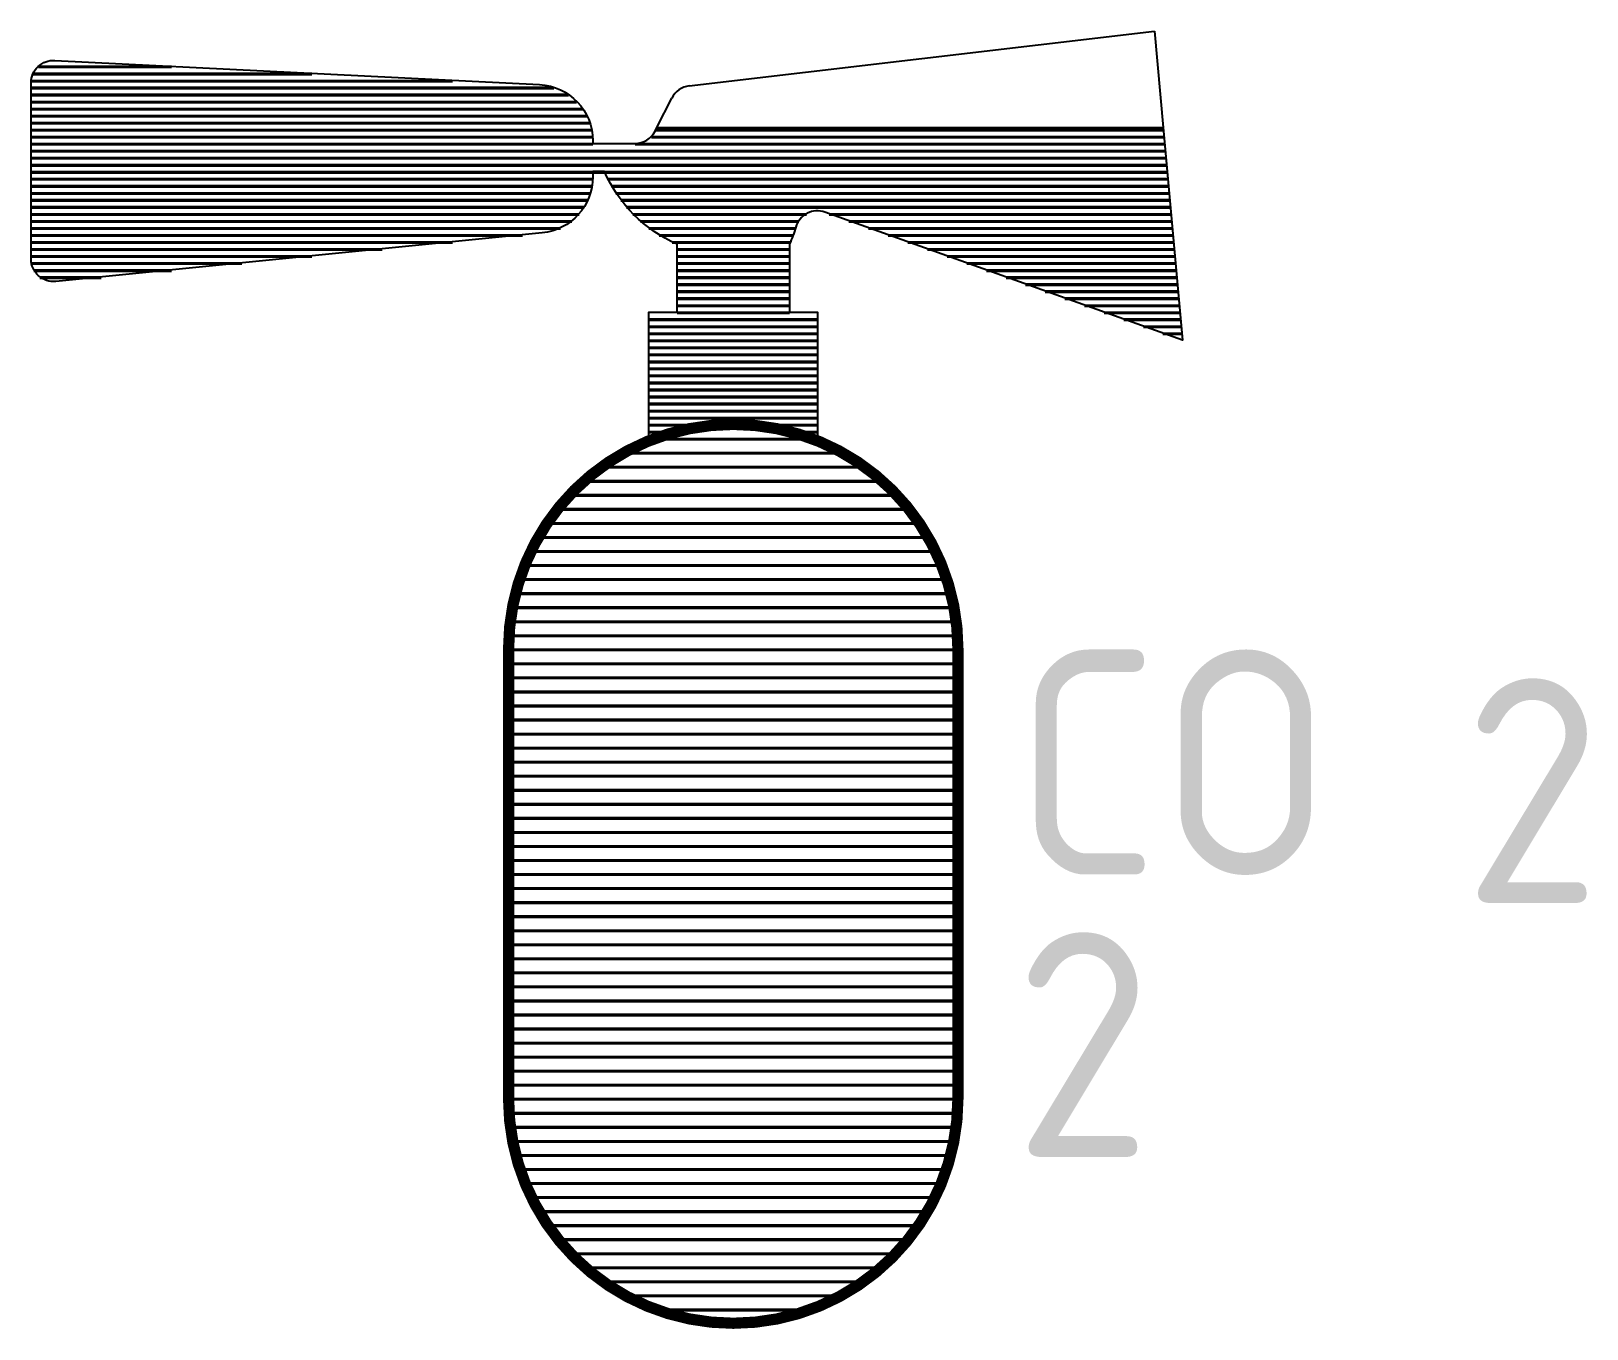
# Model space of a CAD drawing. Extents: x 6.8 to 20.6, y 38 to 49.5.
import ezdxf

# ---------------------------------------------------------------- set-up
doc = ezdxf.new("R2010")
doc.units = 0
doc.header["$LTSCALE"] = 2
doc.layers.get('0').update_dxf_attribs({"color": 16, "linetype": 'CONTINUOUS'})
for name, color, linetype in [('ROOD', 1, 'CONTINUOUS'), ('TXT', 7, 'CONTINUOUS'), ('VEILIG', 7, 'CONTINUOUS')]:
    doc.layers.add(name, color=color, linetype=linetype)
doc.styles.get("Standard").update_dxf_attribs({"font": 'ISO'})

# ---------------------------------------------------------------- blocks, each defined once
blk = doc.blocks.new('*X')
at = {"color": 0}
for p, q in [((6.815, 49.188), (8, 49.188)), ((6.751, 49.062), (10.5, 49.062)), ((6.769, 49.125), (9.25, 49.125)), ((6.75, 49), (11.404, 49)), ((6.75, 48.938), (11.532, 48.938)), ((6.75, 48.875), (11.606, 48.875)), ((6.75, 48.812), (11.659, 48.812)), ((6.75, 48.75), (11.696, 48.75)), ((6.75, 48.688), (11.723, 48.688)), ((6.75, 48.625), (11.74, 48.625)), ((12.312, 48.625), (16.83, 48.625)), ((6.75, 48.562), (11.749, 48.562)), ((6.75, 48.5), (11.75, 48.5)), ((12.126, 48.5), (16.841, 48.5)), ((12.272, 48.562), (16.835, 48.562)), ((6.75, 48.438), (16.847, 48.438)), ((6.75, 48.375), (16.852, 48.375)), ((6.75, 48.312), (16.858, 48.312)), ((6.75, 48.25), (16.864, 48.25)), ((6.75, 48.188), (11.75, 48.188)), ((6.75, 48.125), (11.744, 48.125)), ((6.75, 48.062), (11.73, 48.062)), ((11.884, 48.188), (16.869, 48.188)), ((11.917, 48.125), (16.875, 48.125)), ((11.956, 48.062), (16.881, 48.062)), ((6.75, 48), (11.707, 48)), ((6.75, 47.938), (11.674, 47.938)), ((12, 48), (16.886, 48)), ((12.05, 47.938), (16.892, 47.938)), ((6.75, 47.875), (11.628, 47.875)), ((6.75, 47.812), (11.563, 47.812)), ((12.107, 47.875), (13.651, 47.875)), ((12.173, 47.812), (13.583, 47.812)), ((13.855, 47.875), (16.898, 47.875)), ((14.03, 47.812), (16.903, 47.812)), ((6.75, 47.75), (11.463, 47.75)), ((6.75, 47.688), (11.125, 47.688)), ((12.25, 47.75), (13.555, 47.75)), ((12.342, 47.688), (13.535, 47.688)), ((14.205, 47.75), (16.909, 47.75)), ((14.379, 47.688), (16.915, 47.688)), ((6.75, 47.625), (10.5, 47.625)), ((6.75, 47.562), (9.875, 47.562)), ((12.455, 47.625), (13.509, 47.625)), ((12.5, 47.562), (13.5, 47.562)), ((14.554, 47.625), (16.92, 47.625)), ((14.729, 47.562), (16.926, 47.562)), ((6.75, 47.5), (9.25, 47.5)), ((6.753, 47.438), (8.625, 47.438)), ((6.775, 47.375), (8, 47.375)), ((12.5, 47.5), (13.5, 47.5)), ((12.5, 47.438), (13.5, 47.438)), ((12.5, 47.375), (13.5, 47.375)), ((14.903, 47.5), (16.932, 47.5)), ((15.078, 47.438), (16.938, 47.438)), ((15.253, 47.375), (16.943, 47.375)), ((6.828, 47.312), (7.375, 47.312)), ((12.5, 47.312), (13.5, 47.312)), ((12.5, 47.25), (13.5, 47.25)), ((15.428, 47.312), (16.949, 47.312)), ((15.602, 47.25), (16.955, 47.25)), ((12.5, 47.188), (13.5, 47.188)), ((12.5, 47.125), (13.5, 47.125)), ((15.777, 47.188), (16.96, 47.188)), ((15.952, 47.125), (16.966, 47.125)), ((12.5, 47.062), (13.5, 47.062)), ((12.5, 47), (13.5, 47)), ((16.126, 47.062), (16.972, 47.062)), ((16.301, 47), (16.977, 47)), ((12.25, 46.938), (13.75, 46.938)), ((12.25, 46.875), (13.75, 46.875)), ((12.25, 46.812), (13.75, 46.812)), ((16.476, 46.938), (16.983, 46.938)), ((16.651, 46.875), (16.989, 46.875)), ((16.825, 46.812), (16.994, 46.812)), ((12.25, 46.75), (13.75, 46.75)), ((12.25, 46.688), (13.75, 46.688)), ((12.25, 46.625), (13.75, 46.625)), ((12.25, 46.562), (13.75, 46.562)), ((12.25, 46.5), (13.75, 46.5)), ((12.25, 46.438), (13.75, 46.438)), ((12.25, 46.375), (13.75, 46.375)), ((12.25, 46.312), (13.75, 46.312)), ((12.25, 46.25), (13.75, 46.25)), ((12.25, 46.188), (13.75, 46.188)), ((12.25, 46.125), (13.75, 46.125)), ((12.25, 46.062), (13.75, 46.062)), ((12.25, 46), (13.75, 46)), ((12.8, 46), (13.2, 46)), ((12.25, 45.938), (12.504, 45.938)), ((12.25, 45.875), (12.304, 45.875)), ((12.278, 45.875), (13.722, 45.875)), ((13.496, 45.938), (13.75, 45.938)), ((13.696, 45.875), (13.75, 45.875)), ((12.014, 45.75), (13.986, 45.75)), ((11.82, 45.625), (14.18, 45.625)), ((11.666, 45.5), (14.334, 45.5)), ((11.538, 45.375), (14.462, 45.375)), ((11.431, 45.25), (14.569, 45.25)), ((11.34, 45.125), (14.66, 45.125)), ((11.197, 44.875), (14.803, 44.875)), ((11.262, 45), (14.738, 45)), ((11.142, 44.75), (14.858, 44.75)), ((11.097, 44.625), (14.903, 44.625)), ((11.061, 44.5), (14.939, 44.5)), ((11.034, 44.375), (14.966, 44.375)), ((11.014, 44.25), (14.986, 44.25)), ((11.003, 44.125), (14.997, 44.125)), ((11, 44), (15, 44)), ((11, 43.875), (15, 43.875)), ((11, 43.75), (15, 43.75)), ((11, 43.625), (15, 43.625)), ((11, 43.5), (15, 43.5)), ((11, 43.375), (15, 43.375)), ((11, 43.25), (15, 43.25)), ((11, 43.125), (15, 43.125)), ((11, 43), (15, 43)), ((11, 42.875), (15, 42.875)), ((11, 42.75), (15, 42.75)), ((11, 42.625), (15, 42.625)), ((11, 42.5), (15, 42.5)), ((11, 42.375), (15, 42.375)), ((11, 42.25), (15, 42.25)), ((11, 42.125), (15, 42.125)), ((11, 42), (15, 42)), ((11, 41.875), (15, 41.875)), ((11, 41.75), (15, 41.75)), ((11, 41.625), (15, 41.625)), ((11, 41.5), (15, 41.5)), ((11, 41.375), (15, 41.375)), ((11, 41.25), (15, 41.25)), ((11, 41.125), (15, 41.125)), ((11, 41), (15, 41)), ((11, 40.875), (15, 40.875)), ((11, 40.75), (15, 40.75)), ((11, 40.625), (15, 40.625)), ((11, 40.5), (15, 40.5)), ((11, 40.375), (15, 40.375)), ((11, 40.25), (15, 40.25)), ((11, 40.125), (15, 40.125)), ((11, 40), (15, 40)), ((11.005, 39.875), (14.995, 39.875)), ((11.017, 39.75), (14.983, 39.75)), ((11.037, 39.625), (14.963, 39.625)), ((11.066, 39.5), (14.934, 39.5)), ((11.103, 39.375), (14.897, 39.375)), ((11.15, 39.25), (14.85, 39.25)), ((11.206, 39.125), (14.794, 39.125)), ((11.274, 39), (14.726, 39)), ((11.353, 38.875), (14.647, 38.875)), ((11.447, 38.75), (14.553, 38.75)), ((11.557, 38.625), (14.443, 38.625)), ((11.689, 38.5), (14.311, 38.5)), ((11.848, 38.375), (14.152, 38.375)), ((12.05, 38.25), (13.95, 38.25)), ((12.332, 38.125), (13.668, 38.125))]:
    blk.add_line(p, q, dxfattribs=at)

msp = doc.modelspace()

# ---------------------------------------------------------------- linework, layer by layer
at = {"layer": 'VEILIG', "color": 0}
for p, q in [((12.607, 49.023), (16.75, 49.51)), ((16.75, 49.51), (16.828, 48.652)), ((12.321, 48.652), (12.452, 48.913))]:
    msp.add_line(p, q, dxfattribs=at)
msp.add_lwpolyline([(11.75, 48.51), (12.126, 48.51, 0.284079), (12.305, 48.621), (12.321, 48.652), (16.828, 48.652), (17, 46.76), (13.816, 47.899, 0.432599), (13.557, 47.766, -0.038855), (13.5, 47.614), (13.5, 47.01), (13.75, 47.01), (13.75, 45.864, 0.194601), (12.25, 45.864), (12.25, 47.01), (12.5, 47.01), (12.5, 47.614, -0.189149), (11.854, 48.26), (11.75, 48.26), (11.75, 48.212, -0.385314), (11.3, 47.715), (6.97, 47.282, -0.443716), (6.75, 47.481), (6.75, 49.05, -0.428923), (6.96, 49.25), (11.275, 49.034, -0.399656), (11.75, 48.534)], format="xyb", close=True, dxfattribs=at)
at = {"layer": 'VEILIG', "color": 0, "const_width": 0.1}
msp.add_lwpolyline([(15, 40.01), (15, 44.01, 1), (11, 44.01), (11, 40.01, 1)], format="xyb", close=True, dxfattribs=at)
at = {"layer": 'VEILIG', "color": 0}
msp.add_arc((12.631, 48.824), 0.2, 96.7098, 153.4349, dxfattribs=at)

# ---------------------------------------------------------------- block references
at = {"layer": 'ROOD', "color": 0}
msp.add_blockref('*X', (0, 0), dxfattribs=at)
at = {"layer": 'VEILIG', "color": 0}
msp.add_blockref('*X', (0, 0.01), dxfattribs=at)

# ---------------------------------------------------------------- texts
at = {"layer": 'TXT', "color": 0}
for s, p in [('CO', (15.5, 42)), ('2', (19.5, 41.75)), ('2', (15.5, 39.49))]:
    msp.add_text(s, height=2, dxfattribs=at).set_placement(p)

doc.saveas('drawing.dxf')
